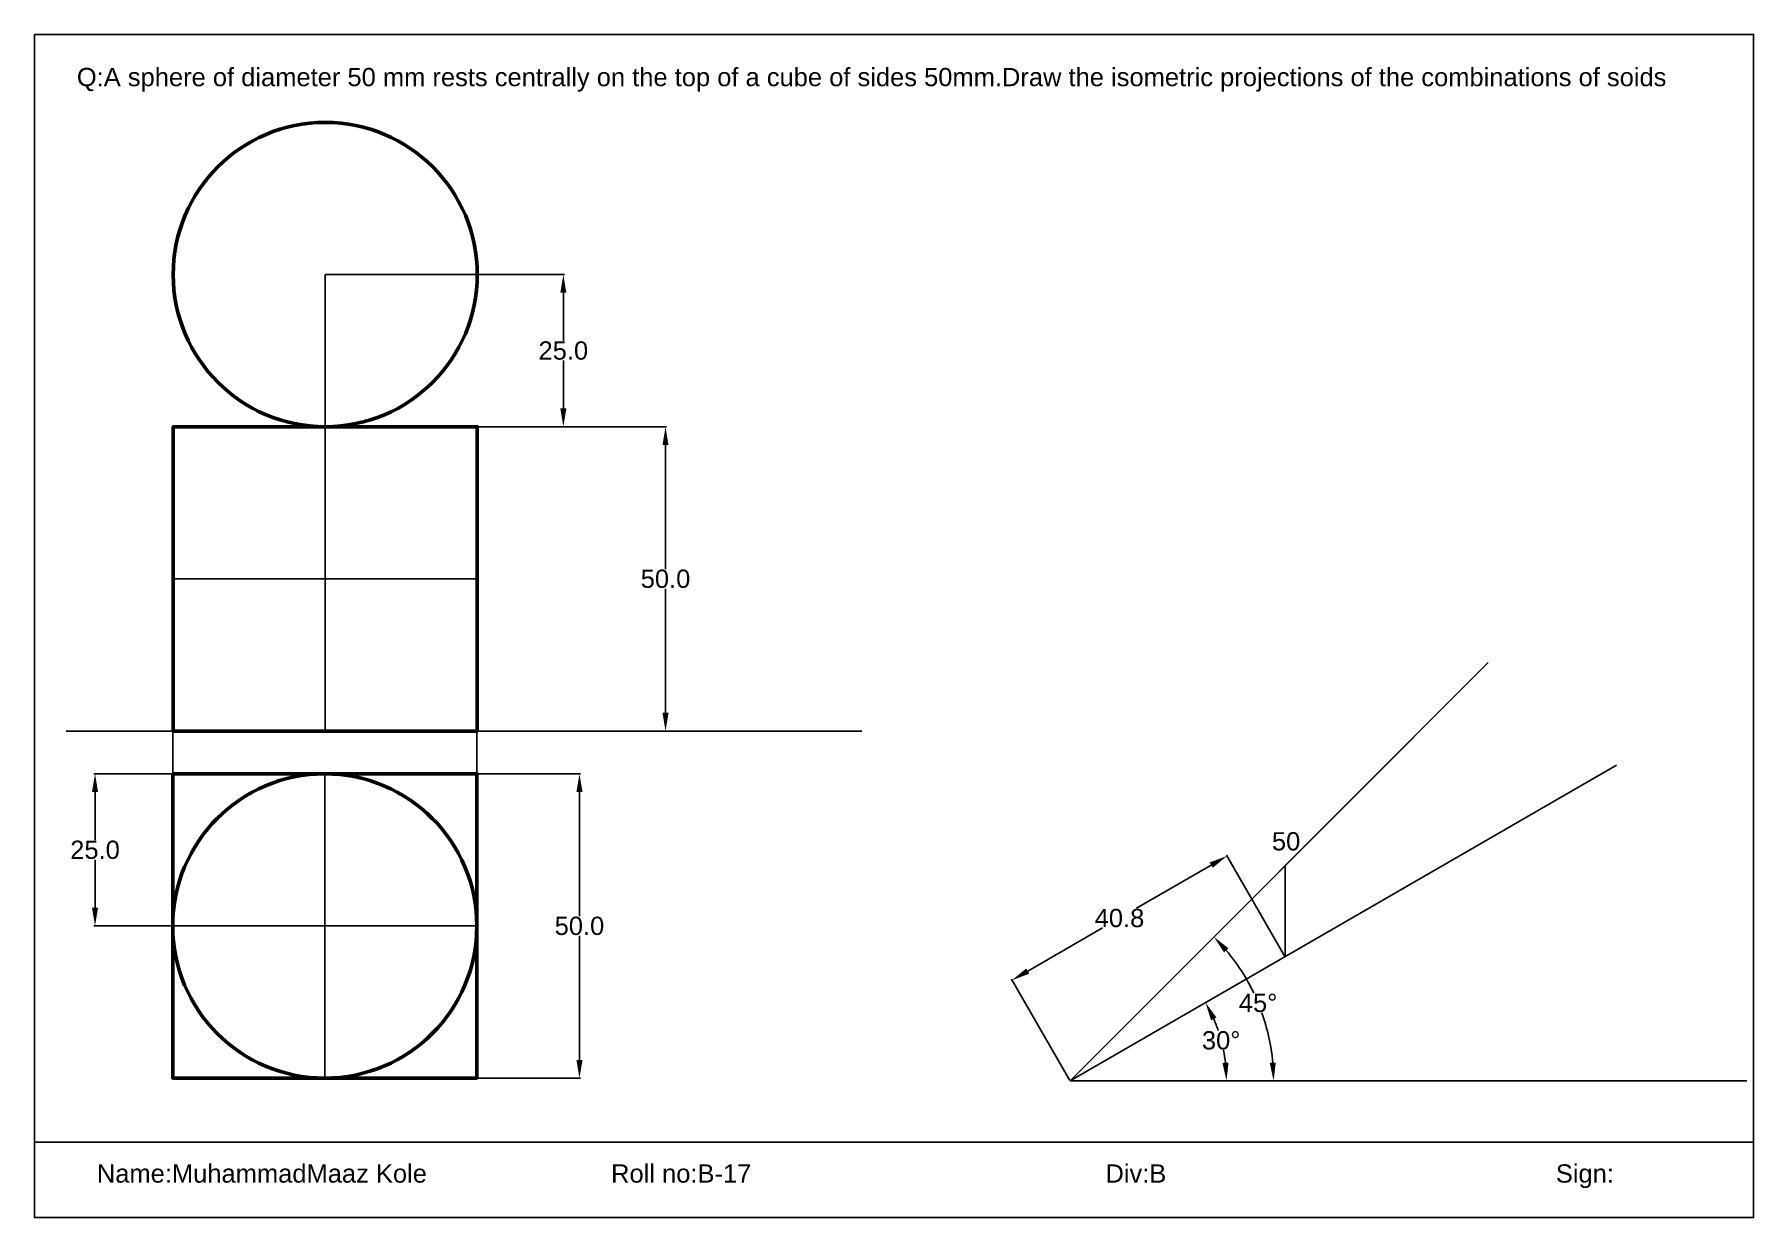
# Paper-space layout 'Layout4' of a CAD drawing. Header units: inches, sheet in millimetres. Extents: x 4 to 286, y 3 to 197.
import ezdxf

# ---------------------------------------------------------------- set-up
doc = ezdxf.new("R2010")
doc.units = ezdxf.units.IN
doc.header["$MEASUREMENT"] = 0
doc.styles.get("Standard").update_dxf_attribs({"font": 'arial.ttf'})
doc.dimstyles.get("Standard").update_dxf_attribs({"dimtxt": 3, "dimasz": 3, "dimexe": 0.18, "dimexo": 0.0625, "dimgap": 0.09, "dimtad": 0, "dimtih": 1, "dimtoh": 1, "dimdec": 1, "dimzin": 0, "dimdsep": 46, "dimtxsty": 'Standard', "dimcen": 0.09, "dimadec": 0, "dimazin": 0, "dimtfac": 1, "dimtdec": 1, "dimtofl": 0, "dimtmove": 0, "dimatfit": 3, "dimfxl": 1, "dimtolj": 1, "dimtzin": 0, "dimarcsym": 0})

# ---------------------------------------------------------------- blocks, each defined once
blk = doc.blocks.new('*D24')
at = {"color": 0, "lineweight": -2, "transparency": 16777216}
for start, end in [(18.7783, 23.3136), (6.6864, 11.2874)]:
    blk.add_arc((173.85, 25.37), 25.72, start, end, dxfattribs=at)
at = {"color": 0, "transparency": 16777216}
for points in [[(197.02, 35.32), (197.92, 35.77), (196.12, 38.23)], [(199.89, 28.39), (198.9, 28.33), (199.57, 25.37)]]:
    blk.add_solid(points, dxfattribs=at)
at = {"layer": 'Defpoints', "color": 0, "transparency": 16777216}
for p in [(263.69, 77.24), (199.18, 29.83), (173.85, 25.37), (173.85, 25.37), (285.1, 25.37)]:
    blk.add_point(p, dxfattribs=at)
at = {"color": 0, "transparency": 16777216, "insert": (198.69, 32.02), "char_height": 3, "attachment_point": 5}
blk.add_mtext('\\A1;30°', dxfattribs=at)
blk = doc.blocks.new('*D25')
at = {"color": 0, "lineweight": -2, "transparency": 16777216}
for start, end in [(25.5293, 39.8606), (5.1394, 19.5357)]:
    blk.add_arc((173.85, 25.37), 33.46, start, end, dxfattribs=at)
at = {"color": 0, "transparency": 16777216}
for points in [[(199.16, 46.47), (199.9, 47.15), (197.51, 49.02)], [(207.67, 28.39), (206.67, 28.34), (207.3, 25.37)]]:
    blk.add_solid(points, dxfattribs=at)
at = {"layer": 'Defpoints', "color": 0, "transparency": 16777216}
for p in [(230.42, 81.93), (206.16, 34.03), (173.85, 25.37), (173.85, 25.37), (285.1, 25.37)]:
    blk.add_point(p, dxfattribs=at)
at = {"color": 0, "transparency": 16777216, "insert": (204.76, 38.17), "char_height": 3, "attachment_point": 5}
blk.add_mtext('\\A1;45°', dxfattribs=at)
blk = doc.blocks.new('*D26')
at = {"color": 0, "lineweight": -2, "transparency": 16777216}
for p, q in [((209.17, 45.83), (199.56, 62.48)), ((197.05, 60.83), (184.78, 53.74)), ((166.89, 43.41), (179.16, 50.5)), ((173.82, 25.42), (164.2, 42.07))]:
    blk.add_line(p, q, dxfattribs=at)
at = {"color": 0, "transparency": 16777216}
for points in [[(196.8, 61.26), (197.3, 60.39), (199.65, 62.33)], [(166.64, 43.85), (167.14, 42.98), (164.29, 41.91)]]:
    blk.add_solid(points, dxfattribs=at)
at = {"layer": 'Defpoints', "color": 0, "transparency": 16777216}
for p in [(209.2, 45.78), (164.29, 41.91), (173.85, 25.37)]:
    blk.add_point(p, dxfattribs=at)
at = {"color": 0, "transparency": 16777216, "insert": (181.97, 52.12), "char_height": 3, "attachment_point": 5}
blk.add_mtext('\\A1;40.8', dxfattribs=at)
blk = doc.blocks.new('*D27')
at = {"color": 0, "lineweight": -2, "transparency": 16777216}
for p, q in [((76.39, 75.83), (93.37, 75.83)), ((93.19, 72.83), (93.19, 52.45)), ((93.19, 28.83), (93.19, 49.21)), ((76.39, 25.83), (93.37, 25.83))]:
    blk.add_line(p, q, dxfattribs=at)
at = {"color": 0, "transparency": 16777216}
for points in [[(92.69, 72.83), (93.69, 72.83), (93.19, 75.83)], [(92.69, 28.83), (93.69, 28.83), (93.19, 25.83)]]:
    blk.add_solid(points, dxfattribs=at)
at = {"layer": 'Defpoints', "color": 0, "transparency": 16777216}
for p in [(76.32, 75.83), (76.32, 25.83), (93.19, 25.83)]:
    blk.add_point(p, dxfattribs=at)
at = {"color": 0, "transparency": 16777216, "insert": (93.19, 50.83), "char_height": 3, "attachment_point": 5}
blk.add_mtext('\\A1;50.0', dxfattribs=at)
blk = doc.blocks.new('*D28')
at = {"color": 0, "lineweight": -2, "transparency": 16777216}
for p, q in [((51.26, 75.83), (13.37, 75.83)), ((13.55, 72.83), (13.55, 64.95)), ((13.55, 53.83), (13.55, 61.71)), ((51.26, 50.83), (13.37, 50.83))]:
    blk.add_line(p, q, dxfattribs=at)
at = {"color": 0, "transparency": 16777216}
for points in [[(13.05, 72.83), (14.05, 72.83), (13.55, 75.83)], [(13.05, 53.83), (14.05, 53.83), (13.55, 50.83)]]:
    blk.add_solid(points, dxfattribs=at)
at = {"layer": 'Defpoints', "color": 0, "transparency": 16777216}
for p in [(13.55, 75.83), (51.32, 75.83), (51.32, 50.83)]:
    blk.add_point(p, dxfattribs=at)
at = {"color": 0, "transparency": 16777216, "insert": (13.55, 63.33), "char_height": 3, "attachment_point": 5}
blk.add_mtext('\\A1;25.0', dxfattribs=at)
blk = doc.blocks.new('*D29')
at = {"color": 0, "lineweight": -2, "transparency": 16777216}
for p, q in [((51.46, 157.86), (90.72, 157.86)), ((90.54, 154.86), (90.54, 146.98)), ((90.54, 135.86), (90.54, 143.74)), ((51.46, 132.86), (90.72, 132.86))]:
    blk.add_line(p, q, dxfattribs=at)
at = {"color": 0, "transparency": 16777216}
for points in [[(90.04, 154.86), (91.04, 154.86), (90.54, 157.86)], [(90.04, 135.86), (91.04, 135.86), (90.54, 132.86)]]:
    blk.add_solid(points, dxfattribs=at)
at = {"layer": 'Defpoints', "color": 0, "transparency": 16777216}
for p in [(51.4, 157.86), (51.4, 132.86), (90.54, 132.86)]:
    blk.add_point(p, dxfattribs=at)
at = {"color": 0, "transparency": 16777216, "insert": (90.54, 145.36), "char_height": 3, "attachment_point": 5}
blk.add_mtext('\\A1;25.0', dxfattribs=at)
blk = doc.blocks.new('*D30')
at = {"color": 0, "lineweight": -2, "transparency": 16777216}
for p, q in [((51.46, 132.86), (107.52, 132.86)), ((107.34, 129.86), (107.34, 109.48)), ((107.34, 85.86), (107.34, 106.24)), ((51.46, 82.86), (107.52, 82.86))]:
    blk.add_line(p, q, dxfattribs=at)
at = {"color": 0, "transparency": 16777216}
for points in [[(106.84, 129.86), (107.84, 129.86), (107.34, 132.86)], [(106.84, 85.86), (107.84, 85.86), (107.34, 82.86)]]:
    blk.add_solid(points, dxfattribs=at)
at = {"layer": 'Defpoints', "color": 0, "transparency": 16777216}
for p in [(51.4, 132.86), (51.4, 82.86), (107.34, 82.86)]:
    blk.add_point(p, dxfattribs=at)
at = {"color": 0, "transparency": 16777216, "insert": (107.34, 107.86), "char_height": 3, "attachment_point": 5}
blk.add_mtext('\\A1;50.0', dxfattribs=at)

psp = doc.layouts.new('Layout4')

# ---------------------------------------------------------------- linework, layer by layer
for p, q in [((51.4, 132.86), (51.4, 157.86)), ((51.4, 132.86), (51.4, 82.86)), ((26.4, 107.86), (76.4, 107.86)), ((173.85, 25.37), (242.58, 94.1)), ((8.81, 82.86), (139.6, 82.86)), ((26.32, 75.83), (26.32, 82.86)), ((76.32, 75.83), (76.32, 82.86)), ((173.85, 25.37), (230.42, 81.93)), ((173.85, 25.37), (263.69, 77.24)), ((51.32, 75.83), (51.32, 25.83)), ((173.85, 25.37), (216.27, 67.79)), ((173.85, 25.37), (209.2, 60.72)), ((173.85, 25.37), (209.2, 60.72)), ((209.2, 60.72), (209.2, 45.78)), ((26.32, 50.83), (76.32, 50.83)), ((173.85, 25.37), (187.99, 39.51)), ((173.85, 25.37), (285.1, 25.37)), ((3.58, 15.33), (286.22, 15.33))]:
    psp.add_line(p, q)
psp.add_lwpolyline([(3.58, 197.32), (286.22, 197.32), (286.22, 2.91), (3.58, 2.91)], close=True)
at = {"lineweight": 50}
for points in [[(26.4, 82.86), (76.4, 82.86), (76.4, 132.86), (26.4, 132.86)], [(26.32, 75.83), (76.32, 75.83), (76.32, 25.83), (26.32, 25.83)]]:
    psp.add_lwpolyline(points, close=True, dxfattribs=at)
for centre in [(51.4, 157.86), (51.32, 50.83)]:
    psp.add_circle(centre, 25, dxfattribs=at)

# ---------------------------------------------------------------- texts
for s, p in [('Q:A sphere of diameter 50 mm rests centrally on the top of a cube of sides 50mm.Draw the isometric projections of the combinations of soids', (10.56, 188.81)), ('50', (207.03, 63.24))]:
    psp.add_text(s, height=3).set_placement(p)
at = {"lineweight": -3}
psp.add_text('Name:MuhammadMaaz Kole                          Roll no:B-17                                                  Div:B                                                       Sign:', height=3, dxfattribs=at).set_placement((13.85, 8.66))

# ---------------------------------------------------------------- dimensions: what is measured, and where the dimension line sits
for base, p1, p2, picture, middle in [((90.54, 132.86), (51.4, 157.86), (51.4, 132.86), '*D29', (90.54, 145.36)), ((107.34, 82.86), (51.4, 132.86), (51.4, 82.86), '*D30', (107.34, 107.86)), ((13.55, 75.83), (51.32, 50.83), (51.32, 75.83), '*D28', (13.55, 63.33)), ((93.19, 25.83), (76.32, 75.83), (76.32, 25.83), '*D27', (93.19, 50.83))]:
    dim = psp.add_linear_dim(base=base, p1=p1, p2=p2, angle=90, dimstyle='Standard')
    dim.commit()
    dim.dimension.update_dxf_attribs({"geometry": picture, "text_midpoint": middle})
for base, line2, picture, middle in [((206.16, 34.03), ((173.85, 25.37), (230.42, 81.93)), '*D25', (204.76, 38.17)), ((199.18, 29.83), ((173.85, 25.37), (263.69, 77.24)), '*D24', (198.69, 32.02))]:
    dim = psp.add_angular_dim_2l(base=base, line1=((173.85, 25.37), (285.1, 25.37)), line2=line2, dimstyle='Standard')
    dim.commit()
    dim.dimension.update_dxf_attribs({"geometry": picture, "text_midpoint": middle})
dim = psp.add_aligned_dim(p1=(209.2, 45.78), p2=(173.85, 25.37), distance=-19.11, dimstyle='Standard')
dim.commit()
dim.dimension.update_dxf_attribs({"geometry": '*D26', "text_midpoint": (181.97, 52.12)})

doc.saveas('drawing.dxf')
